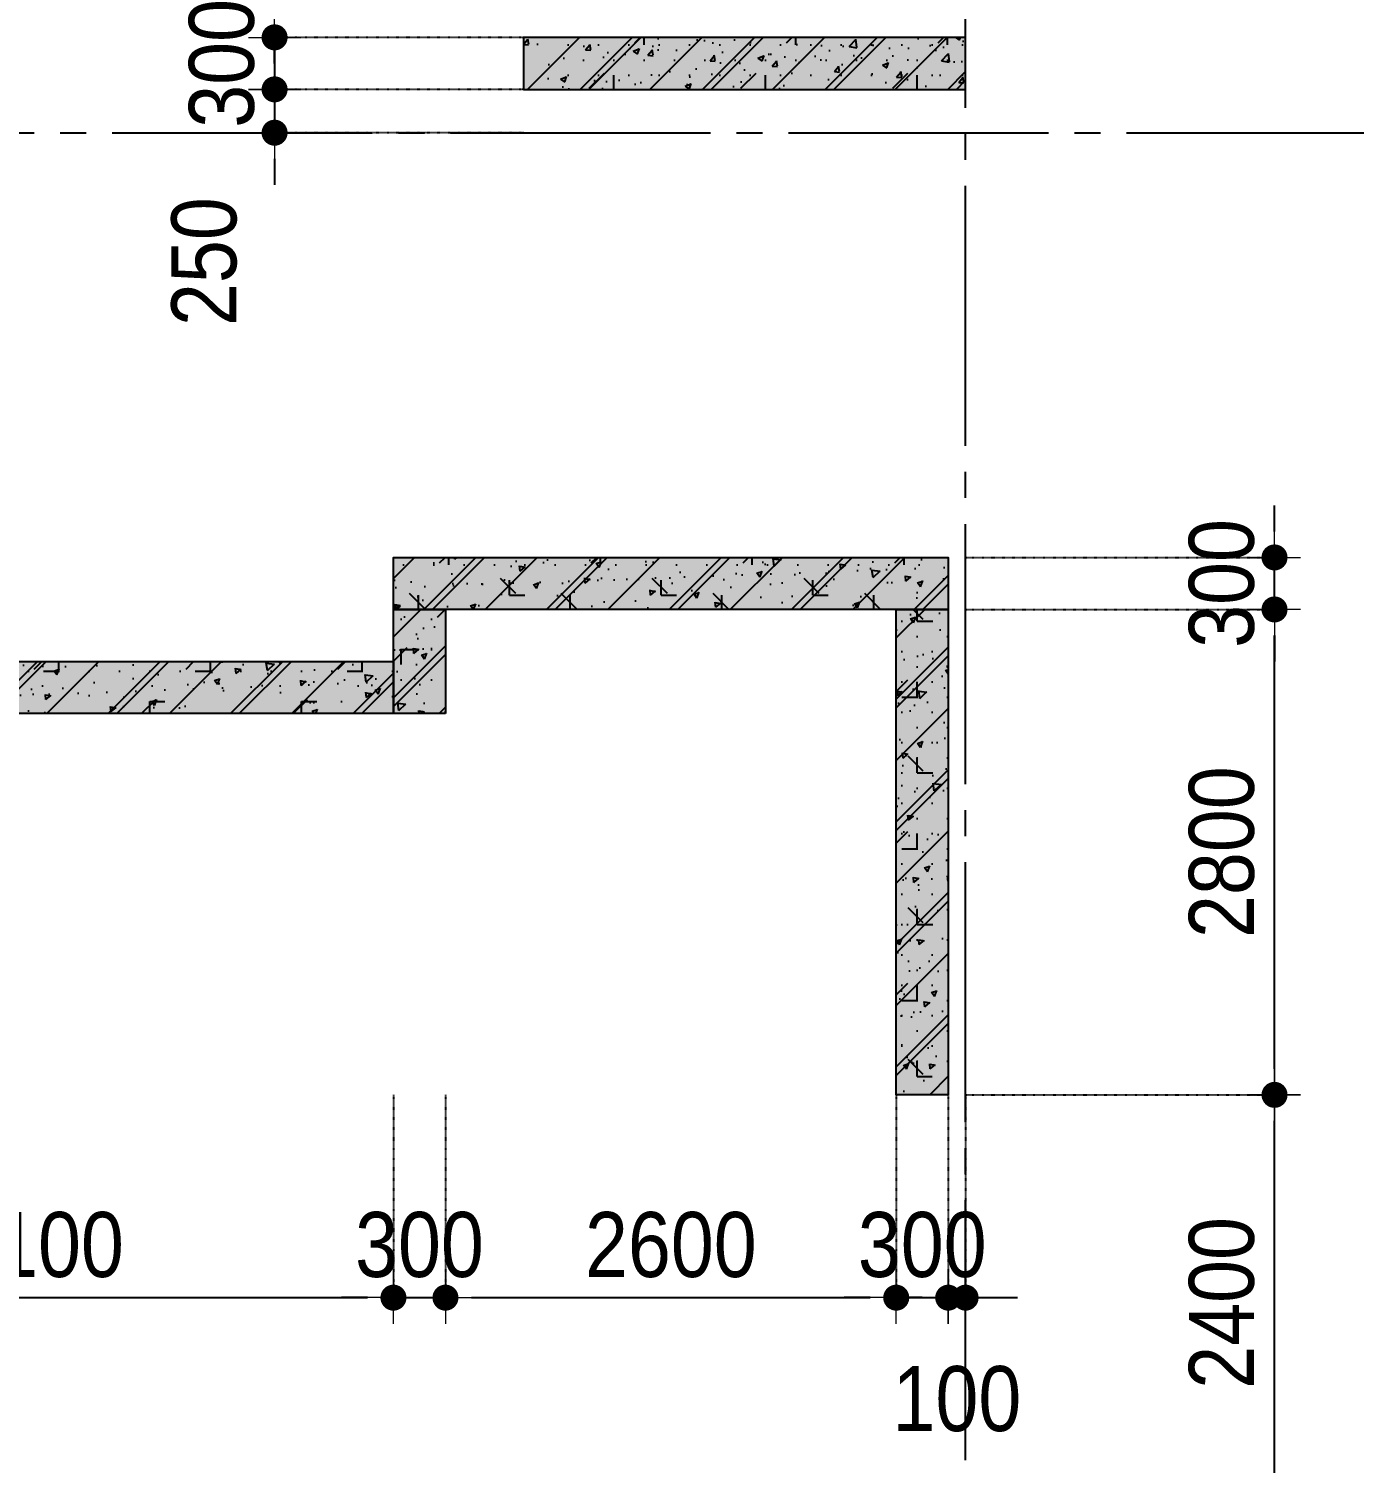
# Model space of a CAD drawing. Header units: millimetres. Extents: x -3973692 to -2843767, y 592734 to 838475.
# Drawn here: x -2866599 to -2858953, y 625006 to 633281 of the extents above; entities that cross this region are included whole.
import ezdxf
from ezdxf.enums import TextEntityAlignment as Align

# ---------------------------------------------------------------- set-up
doc = ezdxf.new("R2010")
doc.units = ezdxf.units.MM
doc.header["$MEASUREMENT"] = 0
doc.header["$PDMODE"] = 3
doc.header["$PDSIZE"] = -20
for name, pattern in [('CHG_XX_Luoi truc-Block C$0$MB_Luoi truc-150-TWC$0$Center101', [13, 10, -1, 1, -1]), ('DIVIDE2', [15.87499999999999, 6.349999999999998, -3.174999999999998, 0, -3.174999999999998, 0, -3.174999999999998]), ('HIDDEN5', [2.8375, 1.25, -1.5875])]:
    doc.linetypes.add(name, pattern=pattern)
doc.layers.get('0').update_dxf_attribs({"lineweight": 9})
doc.layers.get('Defpoints').update_dxf_attribs({"color": 10, "lineweight": 0})
for name, color, linetype, lineweight in [("'S_General_Dim_1", 1, 'Continuous', 18), ("'S_General_Divide_3 Intermediate", 3, 'DIVIDE2', 40), ('CHG_XX_Cot_Block C-T8-15$0$Dim 200', 1, 'Continuous', 5)]:
    doc.layers.add(name, color=color, linetype=linetype, lineweight=lineweight)
for name, color, linetype in [('CHG_XX_Cot_Block C-T8-15$0$mb_cot tang 14-17 twc$0$Concrete Hatch', 218, 'Continuous'), ('CHG_XX_Cot_Block C-T8-15$0$mb_cot tang 14-17 twc$0$Concrete Line', 6, 'Continuous'), ('CHG_XX_Cot_Block C-T8-15$0$mb_cot tang 14-17 twc$0$Concrete Solid', 216, 'Continuous'), ('CHG_XX_Luoi truc-Block C$0$MB_Luoi truc-150-TWC$0$Grid', 34, 'Continuous'), ('CHG_XX_Luoi truc-Block C$0$MB_Luoi truc-150-TWC$0$Grid Line', 251, 'CHG_XX_Luoi truc-Block C$0$MB_Luoi truc-150-TWC$0$Center101')]:
    doc.layers.add(name, color=color, linetype=linetype)
doc.styles.add('arial', font='arial.ttf', dxfattribs={"width": 0.85})
doc.styles.add('CHG_XX_Luoi truc-Block C$0$MB_Luoi truc-150-TWC$0$Grid A-F$0$VNI-HelveCB', font='')
doc.styles.get('CHG_XX_Luoi truc-Block C$0$MB_Luoi truc-150-TWC$0$Grid A-F$0$VNI-HelveCB').set_extended_font_data('VNI-Helve-Condense', bold=True)
doc.dimstyles.new('150', dxfattribs={"dimscale": 150, "dimtxt": 2.5, "dimasz": 1, "dimexe": 0, "dimexo": 0, "dimgap": 0.75, "dimtad": 1, "dimdec": 0, "dimzin": 9, "dimdsep": 46, "dimtxsty": 'arial', "dimblk1": 'DIMDOT', "dimblk2": 'DIMDOT', "dimsah": 1, "dimcen": 2, "dimdle": 3, "dimclre": 8, "dimclrt": 2, "dimadec": 0, "dimazin": 0, "dimtfac": 1, "dimtdec": 0, "dimtix": 1, "dimtmove": 2, "dimatfit": 3, "dimldrblk": 'DIMPIJL', "dimfxl": 1, "dimtvp": 1.8, "dimtolj": 1, "dimtzin": 0, "dimarcsym": 0})

# ---------------------------------------------------------------- blocks, each defined once
blk = doc.blocks.new('*U3101')
at = {"layer": 'CHG_XX_Luoi truc-Block C$0$MB_Luoi truc-150-TWC$0$Grid Line'}
blk.add_line((0, 0), (0, 446), dxfattribs=at)
at = {"layer": 'CHG_XX_Luoi truc-Block C$0$MB_Luoi truc-150-TWC$0$Grid', "lineweight": -2, "style": 'CHG_XX_Luoi truc-Block C$0$MB_Luoi truc-150-TWC$0$Grid A-F$0$VNI-HelveCB'}
for tag, p in [('GRIDSUB', (0, 455)), ('GRID', (0, -9))]:
    blk.add_attdef(tag, text='', height=5, dxfattribs=at).set_placement(p, align=Align.MIDDLE)
blk = doc.blocks.new('*U3103')
at = {"layer": 'CHG_XX_Luoi truc-Block C$0$MB_Luoi truc-150-TWC$0$Grid Line'}
blk.add_line((0, 0), (0, 360), dxfattribs=at)
at = {"layer": 'CHG_XX_Luoi truc-Block C$0$MB_Luoi truc-150-TWC$0$Grid', "lineweight": -2, "style": 'CHG_XX_Luoi truc-Block C$0$MB_Luoi truc-150-TWC$0$Grid A-F$0$VNI-HelveCB'}
for tag, p in [('GRIDSUB', (0, 369)), ('GRID', (0, -9))]:
    blk.add_attdef(tag, text='', height=5, dxfattribs=at).set_placement(p, align=Align.MIDDLE)
blk = doc.blocks.new('CHG_XX_Luoi truc-Block C')
at = {"layer": 'CHG_XX_Luoi truc-Block C$0$MB_Luoi truc-150-TWC$0$Grid', "xscale": 150, "yscale": 150, "zscale": 150}
blk.add_blockref('*U3103', (8053693.477890482, 945886.7127233499), dxfattribs=at)
at = {"layer": 'CHG_XX_Luoi truc-Block C$0$MB_Luoi truc-150-TWC$0$Grid', "xscale": -150, "yscale": 150, "zscale": 150, "rotation": 270}
blk.add_blockref('*U3101', (8001971.747213705, 971093.81453865), dxfattribs=at)
blk = doc.blocks.new('*U3207')
at = {"layer": 'CHG_XX_Cot_Block C-T8-15$0$mb_cot tang 14-17 twc$0$Concrete Hatch'}
h = blk.add_hatch(dxfattribs=at)
h.set_pattern_fill('CONCRETE', color=256, scale=50, style=0, pattern_type=2)
h.set_pattern_definition([(45, (1000, -49.99999999999989), (-176.7766952966369, 176.7766952966369), []), (45, (1000, 1.13686837721616e-13), (-353.5533905932737, 353.5533905932738), []), (49.99999999999999, (1000, -49.99999999999989), (358.6300913003767, -31.37606749129755), [37.5, -412.5]), (355, (1000, -49.99999999999989), (-69.3756668065, 376.0960668500059), [30, -330]), (100.4514, (1029.88584, -52.61466999999988), (289.2546908570108, 344.7197710304768), [31.870095, -350.571056]), (46.18420000000001, (1000, 50.00000000000011), (533.6205243128222, -82.75950716450905), [56.25, -618.75]), (96.6356, (1044.4683725, 43.1033465000001), (467.3313527743517, 487.0589354502209), [47.805144, -525.8565]), (351.1842, (1000, 50.00000000000011), (467.3309725668136, 487.0593004626623), [45, -495]), (21, (1050, 25.00000000000011), (298.4535260592309, -201.3094453326694), [37.5, -412.5]), (326.0000000000001, (1050, 25.00000000000011), (121.6576659607909, 362.5750225234265), [30, -330]), (71.4514, (1074.8711165, 8.224197000000117), (420.111314290745, 161.2652483549762), [31.870095, -350.571056]), (37.50000000000001, (1000, -49.99999999999989), (6.079927658645334, 166.4469269156558), [0, -326, 0, -335, 0, -331.25]), (7.499999999999999, (1000, -49.99999999999989), (131.5347687210743, 197.2058559411801), [0, -191, 0, -318.5, 0, -126.25]), (327.5, (888.5, -49.99999999999989), (266.9112180862045, -11.2774358671899), [0, -125, 0, -390, 0, -517.5]), (317.5, (838.5, -49.99999999999989), (291.5930846711931, 50.05249116615882), [0, -162.5, 0, -259, 0, -367.5]), (0, (1175, 125.0000000000001), (0, 875), [87.5, -787.5]), (0, (1437.5, 300.0000000000001), (0, 875), [87.5, -787.5]), (0, (1262.5, 650.0000000000001), (0, 875), [87.5, -350, 87.5, -350]), (90, (1175, 125.0000000000001), (-875, 5.35782974626967e-14), [87.5, -787.5]), (90, (1262.5, 650.0000000000001), (-875, 5.35782974626967e-14), [87.5, -787.5]), (90, (1525, 300.0000000000001), (-875, 5.35782974626967e-14), [87.5, -787.5]), (90, (1700, 562.5000000000001), (-875, 5.35782974626967e-14), [87.5, -787.5]), (135, (1262.5, 125.0000000000001), (-875.016357447105, 8.881784197001252e-14), [123.76, -1113.7]), (135, (1350, 650.0000000000001), (-875.016357447105, 8.881784197001252e-14), [123.76, -1113.7]), (45, (1437.5, 300.0000000000001), (8.881784197001252e-14, 875.016357447105), [123.76, -247.485, 123.76, -742.455]), (0, (825, -49.99999999999989), (87.5, 87.5), [-175, 0])])
h.paths.add_polyline_path([(-750, 150), (-750, -149.9999999999999), (1800, -150), (1800, 150)])
at = {"layer": 'CHG_XX_Cot_Block C-T8-15$0$mb_cot tang 14-17 twc$0$Concrete Solid'}
blk.add_hatch(color=256, dxfattribs=at).paths.add_polyline_path([(-750, 150), (-750, -149.9999999999999), (1800, -150), (1800, 150)])
at = {"layer": 'CHG_XX_Cot_Block C-T8-15$0$mb_cot tang 14-17 twc$0$Concrete Line'}
blk.add_lwpolyline([(-750, 150), (-750, -149.9999999999999), (1800, -150), (1800, 150)], close=True, dxfattribs=at)
blk = doc.blocks.new('*U3201')
at = {"layer": 'CHG_XX_Cot_Block C-T8-15$0$mb_cot tang 14-17 twc$0$Concrete Hatch'}
h = blk.add_hatch(dxfattribs=at)
h.set_pattern_fill('CONCRETE', color=256, scale=50, style=0, pattern_type=2)
h.set_pattern_definition([(45, (-250, 2850), (-176.7766952966369, 176.7766952966369), []), (45, (-250, 2900), (-353.5533905932737, 353.5533905932738), []), (49.99999999999999, (-250, 2850), (358.6300913003767, -31.37606749129755), [37.5, -412.5]), (355, (-250, 2850), (-69.3756668065, 376.0960668500059), [30, -330]), (100.4514, (-220.11416, 2847.38533), (289.2546908570108, 344.7197710304768), [31.870095, -350.571056]), (46.18420000000001, (-250, 2950), (533.6205243128222, -82.75950716450905), [56.25, -618.75]), (96.6356, (-205.5316275, 2943.1033465), (467.3313527743517, 487.0589354502209), [47.805144, -525.8565]), (351.1842, (-250, 2950), (467.3309725668136, 487.0593004626623), [45, -495]), (21, (-200, 2925), (298.4535260592309, -201.3094453326694), [37.5, -412.5]), (326.0000000000001, (-200, 2925), (121.6576659607909, 362.5750225234265), [30, -330]), (71.4514, (-175.1288835, 2908.224197), (420.111314290745, 161.2652483549762), [31.870095, -350.571056]), (37.50000000000001, (-250, 2850), (6.079927658645334, 166.4469269156558), [0, -326, 0, -335, 0, -331.25]), (7.499999999999999, (-250, 2850), (131.5347687210743, 197.2058559411801), [0, -191, 0, -318.5, 0, -126.25]), (327.5, (-361.5, 2850), (266.9112180862045, -11.2774358671899), [0, -125, 0, -390, 0, -517.5]), (317.5, (-411.5, 2850), (291.5930846711931, 50.05249116615882), [0, -162.5, 0, -259, 0, -367.5]), (0, (-75, 3025), (0, 875), [87.5, -787.5]), (0, (187.5, 3200), (0, 875), [87.5, -787.5]), (0, (12.5, 3550), (0, 875), [87.5, -350, 87.5, -350]), (90, (-75, 3025), (-875, 5.35782974626967e-14), [87.5, -787.5]), (90, (12.5, 3550), (-875, 5.35782974626967e-14), [87.5, -787.5]), (90, (275, 3200), (-875, 5.35782974626967e-14), [87.5, -787.5]), (90, (450, 3462.5), (-875, 5.35782974626967e-14), [87.5, -787.5]), (135, (12.5, 3025), (-875.016357447105, 8.881784197001252e-14), [123.76, -1113.7]), (135, (100, 3550), (-875.016357447105, 8.881784197001252e-14), [123.76, -1113.7]), (45, (187.5, 3200), (8.881784197001252e-14, 875.016357447105), [123.76, -247.485, 123.76, -742.455]), (0, (-425, 2850), (87.5, 87.5), [-175, 0])])
h.paths.add_polyline_path([(-250, 3050), (-250, -149.9999999999999), (50.0000000001146, -150), (50.0000000001146, 3050)])
at = {"layer": 'CHG_XX_Cot_Block C-T8-15$0$mb_cot tang 14-17 twc$0$Concrete Solid'}
blk.add_hatch(color=256, dxfattribs=at).paths.add_polyline_path([(-250, 3050), (-250, -149.9999999999999), (50.0000000001146, -150), (50.0000000001146, 3050)])
at = {"layer": 'CHG_XX_Cot_Block C-T8-15$0$mb_cot tang 14-17 twc$0$Concrete Line'}
blk.add_lwpolyline([(-250, 3050), (-250, -149.9999999999999), (50.0000000001146, -150), (50.0000000001146, 3050)], close=True, dxfattribs=at)
blk = doc.blocks.new('*U3202')
at = {"layer": 'CHG_XX_Cot_Block C-T8-15$0$mb_cot tang 14-17 twc$0$Concrete Hatch'}
h = blk.add_hatch(dxfattribs=at)
h.set_pattern_fill('CONCRETE', color=256, scale=50, style=0, pattern_type=2)
h.set_pattern_definition([(45, (-250, 3750), (-176.7766952966369, 176.7766952966369), []), (45, (-250, 3800), (-353.5533905932737, 353.5533905932738), []), (49.99999999999999, (-250, 3750), (358.6300913003767, -31.37606749129755), [37.5, -412.5]), (355, (-250, 3750), (-69.3756668065, 376.0960668500059), [30, -330]), (100.4514, (-220.11416, 3747.38533), (289.2546908570108, 344.7197710304768), [31.870095, -350.571056]), (46.18420000000001, (-250, 3850), (533.6205243128222, -82.75950716450905), [56.25, -618.75]), (96.6356, (-205.5316275, 3843.1033465), (467.3313527743517, 487.0589354502209), [47.805144, -525.8565]), (351.1842, (-250, 3850), (467.3309725668136, 487.0593004626623), [45, -495]), (21, (-200, 3825), (298.4535260592309, -201.3094453326694), [37.5, -412.5]), (326.0000000000001, (-200, 3825), (121.6576659607909, 362.5750225234265), [30, -330]), (71.4514, (-175.1288835, 3808.224197), (420.111314290745, 161.2652483549762), [31.870095, -350.571056]), (37.50000000000001, (-250, 3750), (6.079927658645334, 166.4469269156558), [0, -326, 0, -335, 0, -331.25]), (7.499999999999999, (-250, 3750), (131.5347687210743, 197.2058559411801), [0, -191, 0, -318.5, 0, -126.25]), (327.5, (-361.5, 3750), (266.9112180862045, -11.2774358671899), [0, -125, 0, -390, 0, -517.5]), (317.5, (-411.5, 3750), (291.5930846711931, 50.05249116615882), [0, -162.5, 0, -259, 0, -367.5]), (0, (-75, 3925), (0, 875), [87.5, -787.5]), (0, (187.5, 4100), (0, 875), [87.5, -787.5]), (0, (12.5, 4450), (0, 875), [87.5, -350, 87.5, -350]), (90, (-75, 3925), (-875, 5.35782974626967e-14), [87.5, -787.5]), (90, (12.5, 4450), (-875, 5.35782974626967e-14), [87.5, -787.5]), (90, (275, 4100), (-875, 5.35782974626967e-14), [87.5, -787.5]), (90, (450, 4362.5), (-875, 5.35782974626967e-14), [87.5, -787.5]), (135, (12.5, 3925), (-875.016357447105, 8.881784197001252e-14), [123.76, -1113.7]), (135, (100, 4450), (-875.016357447105, 8.881784197001252e-14), [123.76, -1113.7]), (45, (187.5, 4100), (8.881784197001252e-14, 875.016357447105), [123.76, -247.485, 123.76, -742.455]), (0, (-425, 3750), (87.5, 87.5), [-175, 0])])
h.paths.add_polyline_path([(-250, 3950), (-250, -149.9999999999999), (50.0000000001146, -150), (50.0000000001146, 3950)])
at = {"layer": 'CHG_XX_Cot_Block C-T8-15$0$mb_cot tang 14-17 twc$0$Concrete Solid'}
blk.add_hatch(color=256, dxfattribs=at).paths.add_polyline_path([(-250, 3950), (-250, -149.9999999999999), (50.0000000001146, -150), (50.0000000001146, 3950)])
at = {"layer": 'CHG_XX_Cot_Block C-T8-15$0$mb_cot tang 14-17 twc$0$Concrete Line'}
blk.add_lwpolyline([(-250, 3950), (-250, -149.9999999999999), (50.0000000001146, -150), (50.0000000001146, 3950)], close=True, dxfattribs=at)
blk = doc.blocks.new('*U3204')
at = {"layer": 'CHG_XX_Cot_Block C-T8-15$0$mb_cot tang 14-17 twc$0$Concrete Hatch'}
h = blk.add_hatch(dxfattribs=at)
h.set_pattern_fill('CONCRETE', color=256, scale=50, style=0, pattern_type=2)
h.set_pattern_definition([(45, (-2150, -49.99999999999986), (-176.7766952966369, 176.7766952966369), []), (45, (-2150, 1.4210854715202e-13), (-353.5533905932737, 353.5533905932738), []), (49.99999999999999, (-2150, -49.99999999999986), (358.6300913003767, -31.37606749129755), [37.5, -412.5]), (355, (-2150, -49.99999999999986), (-69.3756668065, 376.0960668500059), [30, -330]), (100.4514, (-2120.11416, -52.61466999999985), (289.2546908570108, 344.7197710304768), [31.870095, -350.571056]), (46.18420000000001, (-2150, 50.00000000000014), (533.6205243128222, -82.75950716450905), [56.25, -618.75]), (96.6356, (-2105.5316275, 43.10334650000013), (467.3313527743517, 487.0589354502209), [47.805144, -525.8565]), (351.1842, (-2150, 50.00000000000014), (467.3309725668136, 487.0593004626623), [45, -495]), (21, (-2100, 25.00000000000014), (298.4535260592309, -201.3094453326694), [37.5, -412.5]), (326.0000000000001, (-2100, 25.00000000000014), (121.6576659607909, 362.5750225234265), [30, -330]), (71.4514, (-2075.1288835, 8.224197000000146), (420.111314290745, 161.2652483549762), [31.870095, -350.571056]), (37.50000000000001, (-2150, -49.99999999999986), (6.079927658645334, 166.4469269156558), [0, -326, 0, -335, 0, -331.25]), (7.499999999999999, (-2150, -49.99999999999986), (131.5347687210743, 197.2058559411801), [0, -191, 0, -318.5, 0, -126.25]), (327.5, (-2261.5, -49.99999999999986), (266.9112180862045, -11.2774358671899), [0, -125, 0, -390, 0, -517.5]), (317.5, (-2311.5, -49.99999999999986), (291.5930846711931, 50.05249116615882), [0, -162.5, 0, -259, 0, -367.5]), (0, (-1975, 125.0000000000001), (0, 875), [87.5, -787.5]), (0, (-1712.5, 300.0000000000001), (0, 875), [87.5, -787.5]), (0, (-1887.5, 650.0000000000001), (0, 875), [87.5, -350, 87.5, -350]), (90, (-1975, 125.0000000000001), (-875, 5.35782974626967e-14), [87.5, -787.5]), (90, (-1887.5, 650.0000000000001), (-875, 5.35782974626967e-14), [87.5, -787.5]), (90, (-1625, 300.0000000000001), (-875, 5.35782974626967e-14), [87.5, -787.5]), (90, (-1450, 562.5000000000001), (-875, 5.35782974626967e-14), [87.5, -787.5]), (135, (-1887.5, 125.0000000000001), (-875.016357447105, 8.881784197001252e-14), [123.76, -1113.7]), (135, (-1800, 650.0000000000001), (-875.016357447105, 8.881784197001252e-14), [123.76, -1113.7]), (45, (-1712.5, 300.0000000000001), (8.881784197001252e-14, 875.016357447105), [123.76, -247.485, 123.76, -742.455]), (0, (-2325, -49.99999999999986), (87.5, 87.5), [-175, 0])])
h.paths.add_polyline_path([(-2450, 150), (-2450, -149.9999999999999), (350, -150), (350, 150)])
at = {"layer": 'CHG_XX_Cot_Block C-T8-15$0$mb_cot tang 14-17 twc$0$Concrete Solid'}
blk.add_hatch(color=256, dxfattribs=at).paths.add_polyline_path([(-2450, 150), (-2450, -149.9999999999999), (350, -150), (350, 150)])
at = {"layer": 'CHG_XX_Cot_Block C-T8-15$0$mb_cot tang 14-17 twc$0$Concrete Line'}
blk.add_lwpolyline([(-2450, 150), (-2450, -149.9999999999999), (350, -150), (350, 150)], close=True, dxfattribs=at)
blk = doc.blocks.new('*U3206')
at = {"layer": 'CHG_XX_Cot_Block C-T8-15$0$mb_cot tang 14-17 twc$0$Concrete Hatch'}
h = blk.add_hatch(dxfattribs=at)
h.set_pattern_fill('CONCRETE', color=256, scale=50, style=0, pattern_type=2)
h.set_pattern_definition([(45, (50, -49.99999999999986), (-176.7766952966369, 176.7766952966369), []), (45, (50, 1.4210854715202e-13), (-353.5533905932737, 353.5533905932738), []), (49.99999999999999, (50, -49.99999999999986), (358.6300913003767, -31.37606749129755), [37.5, -412.5]), (355, (50, -49.99999999999986), (-69.3756668065, 376.0960668500059), [30, -330]), (100.4514, (79.88583999999992, -52.61466999999985), (289.2546908570108, 344.7197710304768), [31.870095, -350.571056]), (46.18420000000001, (50, 50.00000000000014), (533.6205243128222, -82.75950716450905), [56.25, -618.75]), (96.6356, (94.46837249999999, 43.10334650000013), (467.3313527743517, 487.0589354502209), [47.805144, -525.8565]), (351.1842, (50, 50.00000000000014), (467.3309725668136, 487.0593004626623), [45, -495]), (21, (100, 25.00000000000014), (298.4535260592309, -201.3094453326694), [37.5, -412.5]), (326.0000000000001, (100, 25.00000000000014), (121.6576659607909, 362.5750225234265), [30, -330]), (71.4514, (124.8711165, 8.224197000000146), (420.111314290745, 161.2652483549762), [31.870095, -350.571056]), (37.50000000000001, (50, -49.99999999999986), (6.079927658645334, 166.4469269156558), [0, -326, 0, -335, 0, -331.25]), (7.499999999999999, (50, -49.99999999999986), (131.5347687210743, 197.2058559411801), [0, -191, 0, -318.5, 0, -126.25]), (327.5, (-61.5, -49.99999999999986), (266.9112180862045, -11.2774358671899), [0, -125, 0, -390, 0, -517.5]), (317.5, (-111.5, -49.99999999999986), (291.5930846711931, 50.05249116615882), [0, -162.5, 0, -259, 0, -367.5]), (0, (225, 125.0000000000001), (0, 875), [87.5, -787.5]), (0, (487.5, 300.0000000000001), (0, 875), [87.5, -787.5]), (0, (312.5, 650.0000000000001), (0, 875), [87.5, -350, 87.5, -350]), (90, (225, 125.0000000000001), (-875, 5.35782974626967e-14), [87.5, -787.5]), (90, (312.5, 650.0000000000001), (-875, 5.35782974626967e-14), [87.5, -787.5]), (90, (575, 300.0000000000001), (-875, 5.35782974626967e-14), [87.5, -787.5]), (90, (750, 562.5000000000001), (-875, 5.35782974626967e-14), [87.5, -787.5]), (135, (312.5, 125.0000000000001), (-875.016357447105, 8.881784197001252e-14), [123.76, -1113.7]), (135, (400, 650.0000000000001), (-875.016357447105, 8.881784197001252e-14), [123.76, -1113.7]), (45, (487.5, 300.0000000000001), (8.881784197001252e-14, 875.016357447105), [123.76, -247.485, 123.76, -742.455]), (0, (-125, -49.99999999999986), (87.5, 87.5), [-175, 0])])
h.paths.add_polyline_path([(-250, 150), (-250, -149.9999999999999), (350, -150), (350, 150)])
at = {"layer": 'CHG_XX_Cot_Block C-T8-15$0$mb_cot tang 14-17 twc$0$Concrete Solid'}
blk.add_hatch(color=256, dxfattribs=at).paths.add_polyline_path([(-250, 150), (-250, -149.9999999999999), (350, -150), (350, 150)])
at = {"layer": 'CHG_XX_Cot_Block C-T8-15$0$mb_cot tang 14-17 twc$0$Concrete Line'}
blk.add_lwpolyline([(-250, 150), (-250, -149.9999999999999), (350, -150), (350, 150)], close=True, dxfattribs=at)
blk = doc.blocks.new('CHG_XX_Cot_Block C-T8-15')
at = {"layer": 'CHG_XX_Cot_Block C-T8-15$0$Dim 200'}
blk.add_blockref('CHG_XX_Luoi truc-Block C', (0, 0), dxfattribs=at)
at = {"layer": 'CHG_XX_Cot_Block C-T8-15$0$mb_cot tang 14-17 twc$0$Concrete Line'}
blk.add_blockref('*U3207', (8051893.477890483, 971493.81453865), dxfattribs=at)
at = {"layer": 'CHG_XX_Cot_Block C-T8-15$0$mb_cot tang 14-17 twc$0$Concrete Line', "xscale": -1, "rotation": 270}
for name, p in [('*U3201', (8050543.720709917, 968593.81453865)), ('*U3206', (8050543.720709917, 967993.81453865)), ('*U3204', (8053443.720709917, 967993.81453865)), ('*U3202', (8046443.720709917, 967993.81453865))]:
    blk.add_blockref(name, p, dxfattribs=at)
blk = doc.blocks.new('DIMDOT')
for p, q in [((0, -1), (0, 1)), ((1, 0), (-1, 0))]:
    blk.add_line(p, q)
at = {"const_width": 0.5}
blk.add_lwpolyline([(-0.25, 0, 1), (0.25, 0, 1)], format="xyb", close=True, dxfattribs=at)
blk = doc.blocks.new('*D1894')
at = {"layer": "'S_General_Dim_1", "color": 0, "lineweight": -2, "transparency": 16777216}
for p, q in [((-2865180.674620872, 633381.0114495864), (-2865180.674620872, 633531.0114495864)), ((-2865180.674620872, 633231.0114495864), (-2865180.674620872, 632931.0114495859)), ((-2865180.674620872, 632781.0114495859), (-2865180.674620872, 632631.0114495859))]:
    blk.add_line(p, q, dxfattribs=at)
at = {"layer": "'S_General_Dim_1", "color": 8, "linetype": 'HIDDEN5', "lineweight": -2, "transparency": 16777216}
for p, q in [((-2863745.198556937, 633231.0114495864), (-2865180.674620872, 633231.0114495864)), ((-2863745.198556937, 632931.0114495859), (-2865180.674620872, 632931.0114495859))]:
    blk.add_line(p, q, dxfattribs=at)
at = {"layer": 'Defpoints', "color": 0, "transparency": 16777216}
for p in [(-2863745.198556937, 633231.0114495864), (-2865180.674620872, 632931.0114495859), (-2863745.198556937, 632931.0114495859)]:
    blk.add_point(p, dxfattribs=at)
at = {"layer": "'S_General_Dim_1", "color": 0, "lineweight": -2, "transparency": 16777216, "xscale": 150, "yscale": 150, "zscale": 150}
for p, rotation in [((-2865180.674620872, 633231.0114495864), 270), ((-2865180.674620872, 632931.0114495859), 90)]:
    blk.add_blockref('DIMDOT', p, dxfattribs=dict(at, rotation=rotation))
at = {"layer": "'S_General_Dim_1", "color": 2, "transparency": 16777216, "insert": (-2865484.767390312, 633081.0114495868), "char_height": 375, "attachment_point": 5, "rotation": 90, "style": 'arial'}
blk.add_mtext('\\A1;300', dxfattribs=at)
blk = doc.blocks.new('DIMPIJL')
at = {"linetype": 'ByBlock'}
blk.add_solid([(-2.5, 0.4166666666666686), (-2.5, -0.4166666666666686), (0, 0)], dxfattribs=at)
blk = doc.blocks.new('*D1895')
at = {"layer": "'S_General_Dim_1", "color": 0, "lineweight": -2, "transparency": 16777216}
for p, q in [((-2865180.674620874, 633081.0114495859), (-2865180.674620874, 633231.0114495859)), ((-2865180.674620874, 632931.0114495859), (-2865180.674620874, 632681.0114495864)), ((-2865180.674620874, 632531.0114495864), (-2865180.674620874, 632381.0114495864))]:
    blk.add_line(p, q, dxfattribs=at)
at = {"layer": "'S_General_Dim_1", "color": 8, "linetype": 'HIDDEN5', "lineweight": -2, "transparency": 16777216}
for p, q in [((-2863745.198556937, 632931.0114495859), (-2865180.674620874, 632931.0114495859)), ((-2863745.198556937, 632681.0114495864), (-2865180.674620874, 632681.0114495864))]:
    blk.add_line(p, q, dxfattribs=at)
at = {"layer": 'Defpoints', "color": 0, "transparency": 16777216}
for p in [(-2863745.198556937, 632931.0114495859), (-2865180.674620874, 632681.0114495864), (-2863745.198556937, 632681.0114495864)]:
    blk.add_point(p, dxfattribs=at)
at = {"layer": "'S_General_Dim_1", "color": 0, "lineweight": -2, "transparency": 16777216, "xscale": 150, "yscale": 150, "zscale": 150}
for p, rotation in [((-2865180.674620874, 632931.0114495859), 270), ((-2865180.674620874, 632681.0114495864), 90)]:
    blk.add_blockref('DIMDOT', p, dxfattribs=dict(at, rotation=rotation))
at = {"layer": "'S_General_Dim_1", "color": 2, "transparency": 16777216, "insert": (-2865585.961114717, 631937.3911329298), "char_height": 375, "attachment_point": 5, "rotation": 90, "style": 'arial'}
blk.add_mtext('\\A1;250', dxfattribs=at)
blk = doc.blocks.new('*D1965')
at = {"layer": "'S_General_Dim_1", "color": 8, "linetype": 'HIDDEN5', "lineweight": -2, "transparency": 16777216}
for p, q in [((-2861195.198556937, 627131.0114495863), (-2859413.286510587, 627131.0114495863)), ((-2861195.198556937, 624731.0114495865), (-2859413.286510587, 624731.0114495865))]:
    blk.add_line(p, q, dxfattribs=at)
at = {"layer": "'S_General_Dim_1", "color": 0, "lineweight": -2, "transparency": 16777216}
blk.add_line((-2859413.286510587, 624881.0114495865), (-2859413.286510587, 626981.0114495863), dxfattribs=at)
at = {"layer": 'Defpoints', "color": 0, "transparency": 16777216}
for p in [(-2861195.198556937, 627131.0114495863), (-2859413.286510587, 627131.0114495863), (-2861195.198556937, 624731.0114495865)]:
    blk.add_point(p, dxfattribs=at)
at = {"layer": "'S_General_Dim_1", "color": 0, "lineweight": -2, "transparency": 16777216, "xscale": 150, "yscale": 150, "zscale": 150}
for p, rotation in [((-2859413.286510587, 627131.0114495863), 90), ((-2859413.286510587, 624731.0114495865), 270)]:
    blk.add_blockref('DIMDOT', p, dxfattribs=dict(at, rotation=rotation))
at = {"layer": "'S_General_Dim_1", "color": 2, "transparency": 16777216, "insert": (-2859717.251380982, 625931.0114495871), "char_height": 375, "attachment_point": 5, "rotation": 90, "style": 'arial'}
blk.add_mtext('\\A1;2400', dxfattribs=at)
blk = doc.blocks.new('*D1966')
at = {"layer": "'S_General_Dim_1", "color": 8, "linetype": 'HIDDEN5', "lineweight": -2, "transparency": 16777216}
for p, q in [((-2861195.198556937, 629931.0114495863), (-2859413.286510589, 629931.0114495863)), ((-2861195.198556937, 627131.0114495863), (-2859413.286510589, 627131.0114495863))]:
    blk.add_line(p, q, dxfattribs=at)
at = {"layer": "'S_General_Dim_1", "color": 0, "lineweight": -2, "transparency": 16777216}
blk.add_line((-2859413.286510589, 627281.0114495863), (-2859413.286510589, 629781.0114495863), dxfattribs=at)
at = {"layer": 'Defpoints', "color": 0, "transparency": 16777216}
for p in [(-2861195.198556937, 629931.0114495863), (-2859413.286510589, 629931.0114495863), (-2861195.198556937, 627131.0114495863)]:
    blk.add_point(p, dxfattribs=at)
at = {"layer": "'S_General_Dim_1", "color": 0, "lineweight": -2, "transparency": 16777216, "xscale": 150, "yscale": 150, "zscale": 150}
for p, rotation in [((-2859413.286510589, 629931.0114495863), 90), ((-2859413.286510589, 627131.0114495863), 270)]:
    blk.add_blockref('DIMDOT', p, dxfattribs=dict(at, rotation=rotation))
at = {"layer": "'S_General_Dim_1", "color": 2, "transparency": 16777216, "insert": (-2859717.251380984, 628531.011449587), "char_height": 375, "attachment_point": 5, "rotation": 90, "style": 'arial'}
blk.add_mtext('\\A1;2800', dxfattribs=at)
blk = doc.blocks.new('*D1967')
at = {"layer": "'S_General_Dim_1", "color": 0, "lineweight": -2, "transparency": 16777216}
for p, q in [((-2859413.28651059, 630381.0114495864), (-2859413.28651059, 630531.0114495864)), ((-2859413.28651059, 629931.0114495863), (-2859413.28651059, 630231.0114495864)), ((-2859413.28651059, 629781.0114495863), (-2859413.28651059, 629631.0114495863))]:
    blk.add_line(p, q, dxfattribs=at)
at = {"layer": "'S_General_Dim_1", "color": 8, "linetype": 'HIDDEN5', "lineweight": -2, "transparency": 16777216}
for p, q in [((-2861195.198556937, 630231.0114495864), (-2859413.28651059, 630231.0114495864)), ((-2861195.198556937, 629931.0114495863), (-2859413.28651059, 629931.0114495863))]:
    blk.add_line(p, q, dxfattribs=at)
at = {"layer": 'Defpoints', "color": 0, "transparency": 16777216}
for p in [(-2861195.198556937, 630231.0114495864), (-2859413.28651059, 630231.0114495864), (-2861195.198556937, 629931.0114495863)]:
    blk.add_point(p, dxfattribs=at)
at = {"layer": "'S_General_Dim_1", "color": 0, "lineweight": -2, "transparency": 16777216, "xscale": 150, "yscale": 150, "zscale": 150}
for p, rotation in [((-2859413.28651059, 630231.0114495864), 270), ((-2859413.28651059, 629931.0114495863), 90)]:
    blk.add_blockref('DIMDOT', p, dxfattribs=dict(at, rotation=rotation))
at = {"layer": "'S_General_Dim_1", "color": 2, "transparency": 16777216, "insert": (-2859717.379280031, 630081.0114495871), "char_height": 375, "attachment_point": 5, "rotation": 90, "style": 'arial'}
blk.add_mtext('\\A1;300', dxfattribs=at)
blk = doc.blocks.new('*D1970')
at = {"layer": "'S_General_Dim_1", "color": 8, "linetype": 'HIDDEN5', "lineweight": -2, "transparency": 16777216}
for p, q in [((-2868595.198556936, 627131.011449586), (-2868595.198556936, 625961.1832617875)), ((-2864495.198556936, 627131.011449586), (-2864495.198556936, 625961.1832617875))]:
    blk.add_line(p, q, dxfattribs=at)
at = {"layer": "'S_General_Dim_1", "color": 0, "lineweight": -2, "transparency": 16777216}
blk.add_line((-2868445.198556936, 625961.1832617875), (-2864645.198556936, 625961.1832617875), dxfattribs=at)
at = {"layer": 'Defpoints', "color": 0, "transparency": 16777216}
for p in [(-2868595.198556936, 627131.011449586), (-2864495.198556936, 627131.011449586), (-2864495.198556936, 625961.1832617875)]:
    blk.add_point(p, dxfattribs=at)
at = {"layer": "'S_General_Dim_1", "color": 0, "lineweight": -2, "transparency": 16777216, "xscale": 150, "yscale": 150, "zscale": 150, "rotation": 180}
blk.add_blockref('DIMDOT', (-2868595.198556936, 625961.1832617875), dxfattribs=at)
at = {"layer": "'S_General_Dim_1", "color": 0, "lineweight": -2, "transparency": 16777216, "xscale": 150, "yscale": 150, "zscale": 150}
blk.add_blockref('DIMDOT', (-2864495.198556936, 625961.1832617875), dxfattribs=at)
at = {"layer": "'S_General_Dim_1", "color": 2, "transparency": 16777216, "insert": (-2866545.198556936, 626265.1481321831), "char_height": 375, "attachment_point": 5, "style": 'arial'}
blk.add_mtext('\\A1;4100', dxfattribs=at)
blk = doc.blocks.new('*D1971')
at = {"layer": "'S_General_Dim_1", "color": 8, "linetype": 'HIDDEN5', "lineweight": -2, "transparency": 16777216}
for p, q in [((-2864495.198556936, 627131.011449586), (-2864495.198556936, 625961.1832617875)), ((-2864195.198556936, 627131.011449586), (-2864195.198556936, 625961.1832617875))]:
    blk.add_line(p, q, dxfattribs=at)
at = {"layer": "'S_General_Dim_1", "color": 0, "lineweight": -2, "transparency": 16777216}
for p, q in [((-2864645.198556936, 625961.1832617875), (-2864795.198556936, 625961.1832617875)), ((-2864495.198556936, 625961.1832617875), (-2864195.198556936, 625961.1832617875)), ((-2864045.198556936, 625961.1832617875), (-2863895.198556936, 625961.1832617875))]:
    blk.add_line(p, q, dxfattribs=at)
at = {"layer": 'Defpoints', "color": 0, "transparency": 16777216}
for p in [(-2864495.198556936, 627131.011449586), (-2864195.198556936, 627131.011449586), (-2864195.198556936, 625961.1832617875)]:
    blk.add_point(p, dxfattribs=at)
at = {"layer": "'S_General_Dim_1", "color": 0, "lineweight": -2, "transparency": 16777216, "xscale": 150, "yscale": 150, "zscale": 150}
blk.add_blockref('DIMDOT', (-2864495.198556936, 625961.1832617875), dxfattribs=at)
at = {"layer": "'S_General_Dim_1", "color": 0, "lineweight": -2, "transparency": 16777216, "xscale": 150, "yscale": 150, "zscale": 150, "rotation": 180}
blk.add_blockref('DIMDOT', (-2864195.198556936, 625961.1832617875), dxfattribs=at)
at = {"layer": "'S_General_Dim_1", "color": 2, "transparency": 16777216, "insert": (-2864345.198556936, 626265.2760312281), "char_height": 375, "attachment_point": 5, "style": 'arial'}
blk.add_mtext('\\A1;300', dxfattribs=at)
blk = doc.blocks.new('*D1972')
at = {"layer": "'S_General_Dim_1", "color": 8, "linetype": 'HIDDEN5', "lineweight": -2, "transparency": 16777216}
for p, q in [((-2864195.198556936, 627131.011449586), (-2864195.198556936, 625961.1832617875)), ((-2861595.198556936, 627131.011449586), (-2861595.198556936, 625961.1832617875))]:
    blk.add_line(p, q, dxfattribs=at)
at = {"layer": "'S_General_Dim_1", "color": 0, "lineweight": -2, "transparency": 16777216}
blk.add_line((-2864045.198556936, 625961.1832617875), (-2861745.198556936, 625961.1832617875), dxfattribs=at)
at = {"layer": 'Defpoints', "color": 0, "transparency": 16777216}
for p in [(-2864195.198556936, 627131.011449586), (-2861595.198556936, 627131.011449586), (-2861595.198556936, 625961.1832617875)]:
    blk.add_point(p, dxfattribs=at)
at = {"layer": "'S_General_Dim_1", "color": 0, "lineweight": -2, "transparency": 16777216, "xscale": 150, "yscale": 150, "zscale": 150, "rotation": 180}
blk.add_blockref('DIMDOT', (-2864195.198556936, 625961.1832617875), dxfattribs=at)
at = {"layer": "'S_General_Dim_1", "color": 0, "lineweight": -2, "transparency": 16777216, "xscale": 150, "yscale": 150, "zscale": 150}
blk.add_blockref('DIMDOT', (-2861595.198556936, 625961.1832617875), dxfattribs=at)
at = {"layer": "'S_General_Dim_1", "color": 2, "transparency": 16777216, "insert": (-2862895.198556936, 626265.1481321831), "char_height": 375, "attachment_point": 5, "style": 'arial'}
blk.add_mtext('\\A1;2600', dxfattribs=at)
blk = doc.blocks.new('*D1973')
at = {"layer": "'S_General_Dim_1", "color": 8, "linetype": 'HIDDEN5', "lineweight": -2, "transparency": 16777216}
for p, q in [((-2861595.198556936, 627131.011449586), (-2861595.198556936, 625961.1832617875)), ((-2861295.198556936, 627131.011449586), (-2861295.198556936, 625961.1832617875))]:
    blk.add_line(p, q, dxfattribs=at)
at = {"layer": "'S_General_Dim_1", "color": 0, "lineweight": -2, "transparency": 16777216}
for p, q in [((-2861745.198556936, 625961.1832617875), (-2861895.198556936, 625961.1832617875)), ((-2861595.198556936, 625961.1832617875), (-2861295.198556936, 625961.1832617875)), ((-2861145.198556936, 625961.1832617875), (-2860995.198556936, 625961.1832617875))]:
    blk.add_line(p, q, dxfattribs=at)
at = {"layer": 'Defpoints', "color": 0, "transparency": 16777216}
for p in [(-2861595.198556936, 627131.011449586), (-2861295.198556936, 627131.011449586), (-2861295.198556936, 625961.1832617875)]:
    blk.add_point(p, dxfattribs=at)
at = {"layer": "'S_General_Dim_1", "color": 0, "lineweight": -2, "transparency": 16777216, "xscale": 150, "yscale": 150, "zscale": 150}
blk.add_blockref('DIMDOT', (-2861595.198556936, 625961.1832617875), dxfattribs=at)
at = {"layer": "'S_General_Dim_1", "color": 0, "lineweight": -2, "transparency": 16777216, "xscale": 150, "yscale": 150, "zscale": 150, "rotation": 180}
blk.add_blockref('DIMDOT', (-2861295.198556936, 625961.1832617875), dxfattribs=at)
at = {"layer": "'S_General_Dim_1", "color": 2, "transparency": 16777216, "insert": (-2861445.198556936, 626265.2760312281), "char_height": 375, "attachment_point": 5, "style": 'arial'}
blk.add_mtext('\\A1;300', dxfattribs=at)
blk = doc.blocks.new('*D1974')
at = {"layer": "'S_General_Dim_1", "color": 8, "linetype": 'HIDDEN5', "lineweight": -2, "transparency": 16777216}
for p, q in [((-2861295.198556936, 627131.011449586), (-2861295.198556936, 625961.1832617875)), ((-2861195.198556936, 627131.011449586), (-2861195.198556936, 625961.1832617875))]:
    blk.add_line(p, q, dxfattribs=at)
at = {"layer": "'S_General_Dim_1", "color": 0, "lineweight": -2, "transparency": 16777216}
for p, q in [((-2861445.198556936, 625961.1832617875), (-2861595.198556936, 625961.1832617875)), ((-2861295.198556936, 625961.1832617875), (-2861195.198556936, 625961.1832617875)), ((-2861045.198556936, 625961.1832617875), (-2860895.198556936, 625961.1832617875))]:
    blk.add_line(p, q, dxfattribs=at)
at = {"layer": 'Defpoints', "color": 0, "transparency": 16777216}
for p in [(-2861295.198556936, 627131.011449586), (-2861195.198556936, 627131.011449586), (-2861195.198556936, 625961.1832617875)]:
    blk.add_point(p, dxfattribs=at)
at = {"layer": "'S_General_Dim_1", "color": 0, "lineweight": -2, "transparency": 16777216, "xscale": 150, "yscale": 150, "zscale": 150}
blk.add_blockref('DIMDOT', (-2861295.198556936, 625961.1832617875), dxfattribs=at)
at = {"layer": "'S_General_Dim_1", "color": 0, "lineweight": -2, "transparency": 16777216, "xscale": 150, "yscale": 150, "zscale": 150, "rotation": 180}
blk.add_blockref('DIMDOT', (-2861195.198556936, 625961.1832617875), dxfattribs=at)
at = {"layer": "'S_General_Dim_1", "color": 2, "transparency": 16777216, "insert": (-2861245.198556936, 625376.4736721367), "char_height": 375, "attachment_point": 5, "style": 'arial'}
blk.add_mtext('\\A1;100', dxfattribs=at)

msp = doc.modelspace()

# ---------------------------------------------------------------- block references
at = {"layer": "'S_General_Divide_3 Intermediate"}
msp.add_blockref('CHG_XX_Cot_Block C-T8-15', (-10914888.67644742, -338412.8030890638), dxfattribs=at)

# ---------------------------------------------------------------- dimensions: what is measured, and where the dimension line sits
at = {"layer": "'S_General_Dim_1"}
for base, p1, p2, picture, middle in [((-2865180.674620872, 632931.0114495859), (-2863745.198556936, 633231.0114495861), (-2863745.198556936, 632931.0114495857), '*D1894', (-2865484.767390312, 633081.0114495868)), ((-2859413.28651059, 630231.0114495864), (-2861195.198556936, 629931.011449586), (-2861195.198556936, 630231.0114495861), '*D1967', (-2859717.379280031, 630081.0114495871)), ((-2859413.286510589, 629931.0114495863), (-2861195.198556936, 627131.011449586), (-2861195.198556936, 629931.011449586), '*D1966', (-2859717.251380984, 628531.011449587)), ((-2859413.286510587, 627131.0114495863), (-2861195.198556936, 624731.0114495863), (-2861195.198556936, 627131.011449586), '*D1965', (-2859717.251380982, 625931.0114495871))]:
    dim = msp.add_linear_dim(base=base, p1=p1, p2=p2, angle=90, dimstyle='150', dxfattribs=at)
    dim.commit()
    dim.dimension.update_dxf_attribs({"geometry": picture, "text_midpoint": middle})
dim = msp.add_linear_dim(base=(-2865180.674620874, 632681.0114495864), p1=(-2863745.198556936, 632931.0114495857), p2=(-2863745.198556936, 632681.0114495861), angle=90, dimstyle='150', dxfattribs=at)
dim.commit()
dim.dimension.update_dxf_attribs({"geometry": '*D1895', "text_midpoint": (-2865585.961114717, 631937.3911329298), "dimtype": 160})
for base, p1, p2, picture, middle in [((-2864495.198556936, 625961.1832617875), (-2868595.198556936, 627131.011449586), (-2864495.198556936, 627131.011449586), '*D1970', (-2866545.198556936, 626265.1481321831)), ((-2864195.198556936, 625961.1832617875), (-2864495.198556936, 627131.011449586), (-2864195.198556936, 627131.011449586), '*D1971', (-2864345.198556936, 626265.2760312281)), ((-2861595.198556936, 625961.1832617875), (-2864195.198556936, 627131.011449586), (-2861595.198556936, 627131.011449586), '*D1972', (-2862895.198556936, 626265.1481321831)), ((-2861295.198556936, 625961.1832617875), (-2861595.198556936, 627131.011449586), (-2861295.198556936, 627131.011449586), '*D1973', (-2861445.198556936, 626265.2760312281))]:
    dim = msp.add_linear_dim(base=base, p1=p1, p2=p2, dimstyle='150', dxfattribs=at)
    dim.commit()
    dim.dimension.update_dxf_attribs({"geometry": picture, "text_midpoint": middle})
dim = msp.add_linear_dim(base=(-2861195.198556936, 625961.1832617875), p1=(-2861295.198556936, 627131.011449586), p2=(-2861195.198556936, 627131.011449586), dimstyle='150', dxfattribs=at)
dim.commit()
dim.dimension.update_dxf_attribs({"geometry": '*D1974', "text_midpoint": (-2861245.198556936, 625376.4736721367), "dimtype": 160})

doc.saveas('drawing.dxf')
